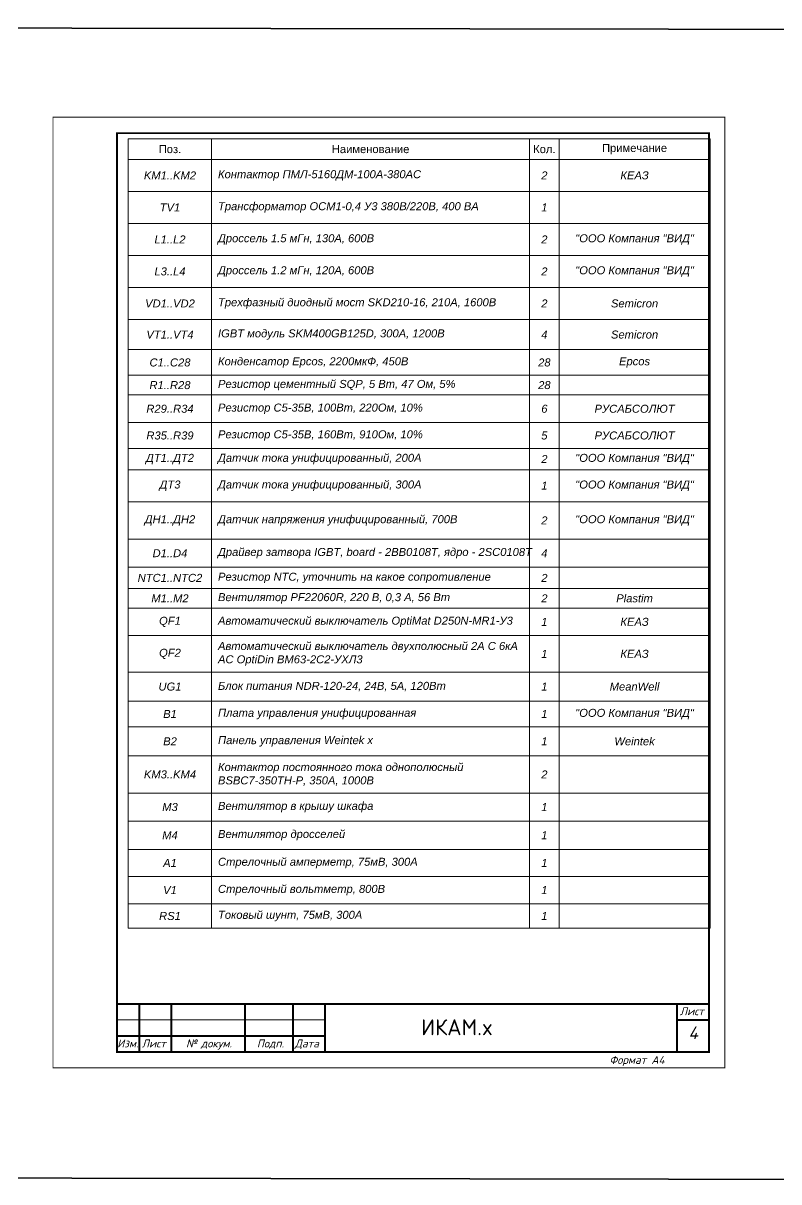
# Model space of a CAD drawing. Header units: millimetres. Extents: x 2217 to 6365, y 510 to 994.
# Drawn here: x 3133.7 to 3369.9, y 605.2 to 967.1 of the extents above; entities that cross this region are included whole.
import ezdxf
from ezdxf.enums import TextEntityAlignment as Align

# ---------------------------------------------------------------- set-up
doc = ezdxf.new("R2010")
doc.units = ezdxf.units.MM
doc.layers.get('0').update_dxf_attribs({"lineweight": 0})
doc.styles.add('isocpeur', font='isocpeui.ttf')
doc.styles.get("Standard").update_dxf_attribs({"font": 'arial.ttf'})
doc.styles.add('Мой', font='isocpeui.ttf', dxfattribs={"height": 2.5})

# ---------------------------------------------------------------- blocks, each defined once
blk = doc.blocks.new('*T20')
at = {"color": 0, "linetype": 'ByBlock', "lineweight": -2, "transparency": 16777216}
for p, q in [((0, 0), (181.8, 0)), ((0, 0), (0, -246.57)), ((26.03, 0), (26.03, -246.57)), ((125.42, 0), (125.42, -246.57)), ((134.62, 0), (134.62, -246.57)), ((181.8, 0), (181.8, -246.57)), ((0, -6.4), (181.8, -6.4)), ((0, -16.4), (181.8, -16.4)), ((0, -26.4), (181.8, -26.4)), ((0, -36.4), (181.8, -36.4)), ((0, -46.4), (181.8, -46.4)), ((0, -56.4), (181.8, -56.4)), ((0, -65.83), (181.8, -65.83)), ((0, -73.84), (181.8, -73.84)), ((0, -79.97), (181.8, -79.97)), ((0, -88.63), (181.8, -88.63)), ((0, -96.66), (181.8, -96.66)), ((0, -103.32), (181.8, -103.32)), ((0, -113.32), (181.8, -113.32)), ((0, -125), (181.8, -125)), ((0, -133.8), (181.8, -133.8)), ((0, -140.45), (181.8, -140.45)), ((0, -146.58), (181.8, -146.58)), ((0, -155.14), (181.8, -155.14)), ((0, -166.57), (181.8, -166.57)), ((0, -175.6), (181.8, -175.6)), ((0, -183.68), (181.8, -183.68)), ((0, -192.67), (181.8, -192.67)), ((0, -204.36), (181.8, -204.36)), ((0, -213.07), (181.8, -213.07)), ((0, -221.93), (181.8, -221.93)), ((0, -230.41), (181.8, -230.41)), ((0, -238.9), (181.8, -238.9)), ((0, -246.57), (181.8, -246.57))]:
    blk.add_line(p, q, dxfattribs=at)
at = {"color": 0, "lineweight": 20, "transparency": 16777216, "char_height": 2.5, "attachment_point": 5, "style": 'Мой'}
for s, insert, width in [('{\\fArial|b0|i0|c204|p34;Поз\\fArial|b0|i0|c0|p34;.}', (13.02, -3.2), 22.9615), ('{\\fArial|b0|i0|c204|p34;Наименование}', (75.72, -3.2), 96.3181), ('{\\fArial|b0|i0|c204|p34;Кол\\fArial|b0|i0|c0|p34;.}', (130.02, -3.2), 9.2016), ('{\\fArial|b0|i0|c204|p34;Примечание}', (158.21, -3.2), 47.1759)]:
    blk.add_mtext(s, dxfattribs=dict(at, insert=insert, width=width))
at = {"color": 0, "lineweight": 20, "transparency": 16777216, "char_height": 2.5}
for s, insert, width, attachment_point in [('{\\fArial|b0|i1|c204|p34;KM1..KM2}', (13.02, -11.4), 20.9079, 5), ('{\\fArial|b0|i1|c204|p34;\\C256;Контактор ПМЛ-5160ДМ-100А-380AC}', (28.03, -11.4), 95.3874, 4), ('{\\fArial|b0|i1|c204|p34;2', (130.02, -11.4), 4.0787, 5), ('{\\fArial|b0|i1|c204|p34;КЕАЗ}', (158.21, -11.4), 42.0529, 5), ('{\\fArial|b0|i1|c204|p34;TV1}', (13.02, -21.4), 20.9079, 5), ('\\A1;{\\fArial|b0|i1|c204|p34;Трансформатор ОСМ1-0,4 У3 380В/220В, 400 ВА}', (28.03, -21.4), 95.3874, 4), ('{\\fArial|b0|i1|c204|p34;1', (130.02, -21.4), 4.0787, 5), ('{\\fArial|b0|i1|c204|p34;L1..L2}', (13.02, -31.4), 20.9079, 5), ('{\\fArial|b0|i1|c204|p34;Дроссель 1.5 мГн, 130А, 600В}', (28.03, -31.4), 95.3874, 4), ('{\\fArial|b0|i1|c204|p34;2', (130.02, -31.4), 4.0787, 5), ('{\\fArial|b0|i1|c204|p34;"ООО Компания "ВИД"}', (158.21, -31.4), 42.0529, 5), ('{\\fArial|b0|i1|c204|p34;Дроссель 1.2 мГн, 120А, 600В}', (28.03, -41.4), 95.3874, 4), ('{\\fArial|b0|i1|c204|p34;"ООО Компания "ВИД"}', (158.21, -41.4), 42.0529, 5), ('{\\fArial|b0|i1|c204|p34;L3..L4}', (13.02, -41.4), 20.9079, 5), ('{\\fArial|b0|i1|c204|p34;2', (130.02, -41.4), 4.0787, 5), ('{\\fArial|b0|i1|c204|p34;VD1..VD2}', (13.02, -51.4), 20.9079, 5), ('{\\fArial|b0|i1|c204|p34;Трехфазный диодный мост SKD210-16, 210А, 1600В}', (28.03, -51.4), 95.3874, 4), ('{\\fArial|b0|i1|c204|p34;2', (130.02, -51.4), 4.0787, 5), ('{\\fArial|b0|i1|c204|p34;Semicron}', (158.21, -51.4), 42.0529, 5), ('{\\fArial|b0|i1|c204|p34;VT1..VT4}', (13.02, -61.12), 20.9079, 5), ('{\\fArial|b0|i1|c204|p34;IGBT модуль SKM400GB125D, 300А, 1200В}', (28.03, -61.12), 95.3874, 4), ('{\\fArial|b0|i1|c204|p34;4', (130.02, -61.12), 4.0787, 5), ('{\\fArial|b0|i1|c204|p34;Semicron}', (158.21, -61.12), 42.0529, 5), ('{\\fArial|b0|i1|c204|p34;С1..С28}', (13.02, -69.84), 20.9079, 5), ('{\\fArial|b0|i1|c204|p34;Конденсатор Epcos, 2200мкФ, 450В}', (28.03, -69.84), 95.3874, 4), ('{\\fArial|b0|i1|c204|p34;28', (130.02, -69.84), 4.0787, 5), ('{\\fArial|b0|i1|c204|p34;Epcos}', (158.21, -69.84), 42.0529, 5), ('{\\fArial|b0|i1|c204|p34;R1..R28}', (13.02, -76.91), 20.9079, 5), ('{\\fArial|b0|i1|c204|p34;Резистор цементный SQP, 5 Вт, 47 Ом, 5%}', (28.03, -76.91), 95.3874, 4), ('{\\fArial|b0|i1|c204|p34;28', (130.02, -76.91), 4.0787, 5), ('{\\fArial|b0|i1|c204|p34;R29..R34}', (13.02, -84.3), 20.9079, 5), ('{\\fArial|b0|i1|c204|p34;Резистор С5-35В, 100Вт, 220Ом, 10% }', (28.03, -84.3), 95.3874, 4), ('{\\fArial|b0|i1|c204|p34;6', (130.02, -84.3), 4.0787, 5), ('{\\fArial|b0|i1|c204|p34;РУСАБСОЛЮТ}', (158.21, -84.3), 42.0529, 5), ('{\\fArial|b0|i1|c204|p34;R35..R39}', (13.02, -92.65), 20.9079, 5), ('{\\fArial|b0|i1|c204|p34;Резистор С5-35В, 160Вт, 910Ом, 10% }', (28.03, -92.65), 95.3874, 4), ('{\\fArial|b0|i1|c204|p34;5', (130.02, -92.65), 4.0787, 5), ('{\\fArial|b0|i1|c204|p34;РУСАБСОЛЮТ}', (158.21, -92.65), 42.0529, 5), ('{\\fArial|b0|i1|c204|p34;ДТ1..ДТ2}', (13.02, -99.99), 20.9079, 5), ('{\\fArial|b0|i1|c204|p34;Датчик тока унифицированный, 200А}', (28.03, -99.99), 95.3874, 4), ('{\\fArial|b0|i1|c204|p34;2', (130.02, -99.99), 4.0787, 5), ('{\\fArial|b0|i1|c204|p34;"ООО Компания "ВИД"}', (158.21, -99.99), 42.0529, 5), ('{\\fArial|b0|i1|c204|p34;ДТ3}', (13.02, -108.32), 20.9079, 5), ('{\\fArial|b0|i1|c204|p34;Датчик тока унифицированный, 300А}', (28.03, -108.32), 95.3874, 4), ('{\\fArial|b0|i1|c204|p34;1', (130.02, -108.32), 4.0787, 5), ('{\\fArial|b0|i1|c204|p34;"ООО Компания "ВИД"}', (158.21, -108.32), 42.0529, 5), ('{\\fArial|b0|i1|c204|p34;ДН1..ДН2}', (13.02, -119.16), 20.9079, 5), ('{\\fArial|b0|i1|c204|p34;Датчик напряжения унифицированный, 700В}', (28.03, -119.16), 95.3874, 4), ('{\\fArial|b0|i1|c204|p34;2', (130.02, -119.16), 4.0787, 5), ('{\\fArial|b0|i1|c204|p34;"ООО Компания "ВИД"}', (158.21, -119.16), 42.0529, 5), ('{\\fArial|b0|i1|c204|p34;D1..D4}', (13.02, -129.4), 20.9079, 5), ('{\\fArial|b0|i1|c204|p34;Драйвер затвора IGBT, board - 2BB0108T, ядро - 2SC0108T}', (28.03, -129.4), 95.3874, 4), ('{\\fArial|b0|i1|c204|p34;4', (130.02, -129.4), 4.0787, 5), ('{\\fArial|b0|i1|c204|p34;\\C2;NTC1..NTC2}', (13.02, -137.13), 20.9079, 5), ('{\\fArial|b0|i1|c204|p34;\\C2;Резистор NTC, уточнить на какое сопротивление}', (28.03, -137.13), 95.3874, 4), ('{\\fArial|b0|i1|c204|p34;2', (130.02, -137.13), 4.0787, 5), ('{\\fArial|b0|i1|c204|p34;M1..M2}', (13.02, -143.51), 20.9079, 5), ('{\\fArial|b0|i1|c204|p34;Вентилятор PF22060R, 220 В, 0,3 А, 56 Вт}', (28.03, -143.51), 95.3874, 4), ('{\\fArial|b0|i1|c204|p34;2', (130.02, -143.51), 4.0787, 5), ('{\\fArial|b0|i1|c204|p34;Plastim}', (158.21, -143.51), 42.0529, 5), ('{\\fArial|b0|i1|c204|p34;QF1}', (13.02, -150.86), 20.9079, 5), ('{\\fArial|b0|i1|c204|p34;Автоматический выключатель OptiMat D250N-MR1-У3}', (28.03, -150.86), 95.3874, 4), ('{\\fArial|b0|i1|c204|p34;1', (130.02, -150.86), 4.0787, 5), ('{\\fArial|b0|i1|c204|p34;КЕАЗ }', (158.21, -150.86), 42.0529, 5), ('{\\fArial|b0|i1|c204|p34;QF2}', (13.02, -160.85), 20.9079, 5), ('{\\fArial|b0|i1|c204|p34;Автоматический выключатель двухполюсный 2А C 6кА AC OptiDin BM63-2C2-УХЛ3 }', (28.03, -160.85), 95.3874, 4), ('{\\fArial|b0|i1|c204|p34;1', (130.02, -160.85), 4.0787, 5), ('{\\fArial|b0|i1|c204|p34;КЕАЗ}', (158.21, -160.85), 42.0529, 5), ('{\\fArial|b0|i1|c204|p34;UG1}', (13.02, -171.08), 20.9079, 5), ('{\\fArial|b0|i1|c204|p34;Блок питания NDR-120-24, 24В, 5А, 120Вт}', (28.03, -171.08), 95.3874, 4), ('{\\fArial|b0|i1|c204|p34;1', (130.02, -171.08), 4.0787, 5), ('{\\fArial|b0|i1|c204|p34;MeanWell}', (158.21, -171.08), 42.0529, 5), ('{\\fArial|b0|i1|c204|p34;B1}', (13.02, -179.64), 20.9079, 5), ('{\\fArial|b0|i1|c204|p34;Плата управления унифицированная}', (28.03, -179.64), 95.3874, 4), ('{\\fArial|b0|i1|c204|p34;1', (130.02, -179.64), 4.0787, 5), ('{\\fArial|b0|i1|c204|p34;"ООО Компания "ВИД"}', (158.21, -179.64), 42.0529, 5), ('{\\fArial|b0|i1|c204|p34;\\C2;B2}', (13.02, -188.18), 20.9079, 5), ('{\\fArial|b0|i1|c204|p34;Панель управления Weintek x}', (28.03, -188.18), 95.3874, 4), ('{\\fArial|b0|i1|c204|p34;1', (130.02, -188.18), 4.0787, 5), ('{\\fArial|b0|i1|c204|p34;Weintek}', (158.21, -188.18), 42.0529, 5), ('{\\fArial|b0|i1|c204|p34;Контактор постоянного тока однополюсный BSBC7-350TH-P, 350А, 1000В}', (28.03, -198.52), 95.3874, 4), ('{\\fArial|b0|i1|c204|p34;KM3..KM4}', (13.02, -198.52), 20.9079, 5), ('{\\fArial|b0|i1|c204|p34;2', (130.02, -198.52), 4.0787, 5), ('{\\fArial|b0|i1|c204|p34;\\C2;M3}', (13.02, -208.71), 20.9079, 5), ('{\\fArial|b0|i1|c204|p34;Вентилятор в крышу шкафа}', (28.03, -208.71), 95.3874, 4), ('{\\fArial|b0|i1|c204|p34;1', (130.02, -208.71), 4.0787, 5), ('{\\fArial|b0|i1|c204|p34;\\C2;M4}', (13.02, -217.5), 20.9079, 5), ('{\\fArial|b0|i1|c204|p34;Вентилятор дросселей}', (28.03, -217.5), 95.3874, 4), ('{\\fArial|b0|i1|c204|p34;1', (130.02, -217.5), 4.0787, 5), ('{\\fArial|b0|i1|c204|p34;Стрелочный амперметр, 75мВ, 300А}', (28.03, -226.17), 95.3874, 4), ('{\\fArial|b0|i1|c204|p34;A1}', (13.02, -226.17), 20.9079, 5), ('{\\fArial|b0|i1|c204|p34;1', (130.02, -226.17), 4.0787, 5), ('{\\fArial|b0|i1|c204|p34;V1}', (13.02, -234.65), 20.9079, 5), ('{\\fArial|b0|i1|c204|p34;Стрелочный вольтметр, 800В}', (28.03, -234.65), 95.3874, 4), ('{\\fArial|b0|i1|c204|p34;1', (130.02, -234.65), 4.0787, 5), ('{\\fArial|b0|i1|c204|p34;RS1}', (13.02, -242.74), 20.9079, 5), ('{\\fArial|b0|i1|c204|p34;Токовый шунт, 75мВ, 300А}', (28.03, -242.74), 95.3874, 4), ('{\\fArial|b0|i1|c204|p34;1', (130.02, -242.74), 4.0787, 5)]:
    blk.add_mtext(s, dxfattribs=dict(at, insert=insert, width=width, attachment_point=attachment_point))

msp = doc.modelspace()

# ---------------------------------------------------------------- linework, layer by layer
at = {"color": 3, "lineweight": 35}
msp.add_lwpolyline([(2216.53, 967.1), (3832.73, 964.42), (3832.73, 605.17), (2216.53, 607.85)], close=True, dxfattribs=at)
for points, const_width in [([(3143.05, 640.75), (3143.05, 937.75), (3353.05, 937.75), (3353.05, 640.75)], 0.3), ([(3163.05, 645.75), (3163.05, 932.75), (3348.05, 932.75), (3348.05, 645.75)], 0.6)]:
    msp.add_lwpolyline(points, close=True, dxfattribs=dict(const_width=const_width))
at = {"const_width": 0.6}
for points in [[(3163.05, 660.75), (3348.05, 660.75)], [(3170.05, 645.75), (3170.05, 660.75)], [(3180.05, 645.75), (3180.05, 660.75)], [(3203.05, 645.75), (3203.05, 660.75)], [(3218.05, 645.75), (3218.05, 660.75)], [(3228.05, 645.75), (3228.05, 660.75)], [(3338.05, 645.75), (3338.05, 660.75)], [(3348.05, 655.75), (3338.05, 655.75)], [(3163.05, 650.75), (3228.05, 650.75)]]:
    msp.add_lwpolyline(points, dxfattribs=at)
msp.add_lwpolyline([(3163.05, 655.75, 0.3, 0.3, 0), (3228.05, 655.75, 0.3, 0.3, 0)], format="xyseb")

# ---------------------------------------------------------------- block references
msp.add_blockref('*T20', (3166.59, 930.94))

# ---------------------------------------------------------------- texts
at = {"color": 0, "style": 'isocpeur'}
for s, p in [('Лист', (3338.94, 657.21)), ('Изм.', (3163.11, 647.14)), ('Лист', (3170.79, 647.14)), ('№ ', (3184.62, 647.15)), ('докум.', (3189.28, 647.15)), ('Подп.', (3206.76, 647.15)), ('Дата', (3218.61, 647.14))]:
    msp.add_text(s, height=2.5, dxfattribs=at).set_placement(p)
at = {"color": 0, "linetype": 'Continuous', "style": 'isocpeur'}
msp.add_text('4', height=3.98, dxfattribs=at).set_placement((3343.1, 651.72), align=Align.MIDDLE_CENTER)
at = {"color": 0, "style": 'isocpeur'}
msp.add_text('Формат A4', height=2.5, dxfattribs=at).set_placement((3325.55, 643.25), align=Align.MIDDLE_CENTER)
at = {"color": 0, "linetype": 'ByBlock', "insert": (3258.09, 655.94), "char_height": 4.977, "width": 150.824, "attachment_point": 1, "style": 'isocpeur'}
msp.add_mtext('\\A1;{\\fISOCPEUR|b0|i0|c204|p34;\\C256;ИКАМ.x}', dxfattribs=at)

doc.saveas('drawing.dxf')
